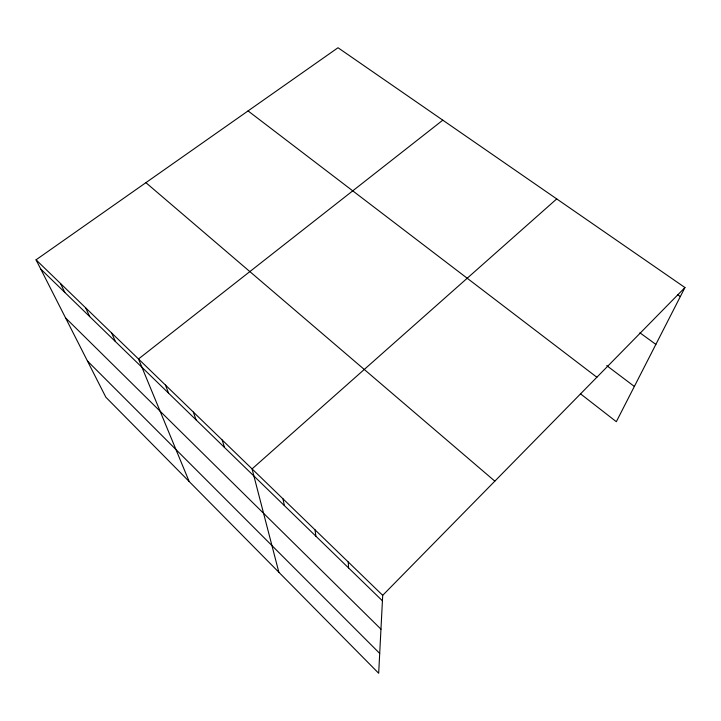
<?xml version="1.0" encoding="UTF-8"?>
<svg xmlns="http://www.w3.org/2000/svg" width="721" height="721" viewBox="0 0 721 721"><rect width="100%" height="100%" fill="white"/><g stroke="black" fill="none" stroke-linecap="round" stroke-linejoin="round"><path stroke-width="1.08" d="M684.95 287.544L382.707 595.339L378.678 673.261L105.843 397.208L36.05 259.821L338.014 47.739L684.95 287.544L616.329 421.695L580.432 393.774M556.72 198.915L252.062 468.893L278.856 572.249M442.802 120.173L138.504 358.977L189.172 481.52M677.578 294.664L680.327 296.583M639.924 332.805L655.867 344.404M606.731 365.61L634.354 386.456M248.06 110.917L596.871 377.245M145.894 182.665L494.84 481.15M36.05 259.821L382.707 595.339M40.727 269.032L382.427 600.8M65.539 317.871L380.958 629.163M87.439 360.978L379.706 653.415M60.429 283.416L64.836 292.429M85.61 307.786L89.71 316.591M111.62 332.958L115.405 341.529M165.479 385.086L168.561 393.143M193.363 412.079L196.067 419.847M222.212 439.999L224.501 447.462M282.983 498.815L284.353 505.574M315.014 529.827L315.879 536.181M348.243 561.983L348.549 567.905"/></g></svg>
